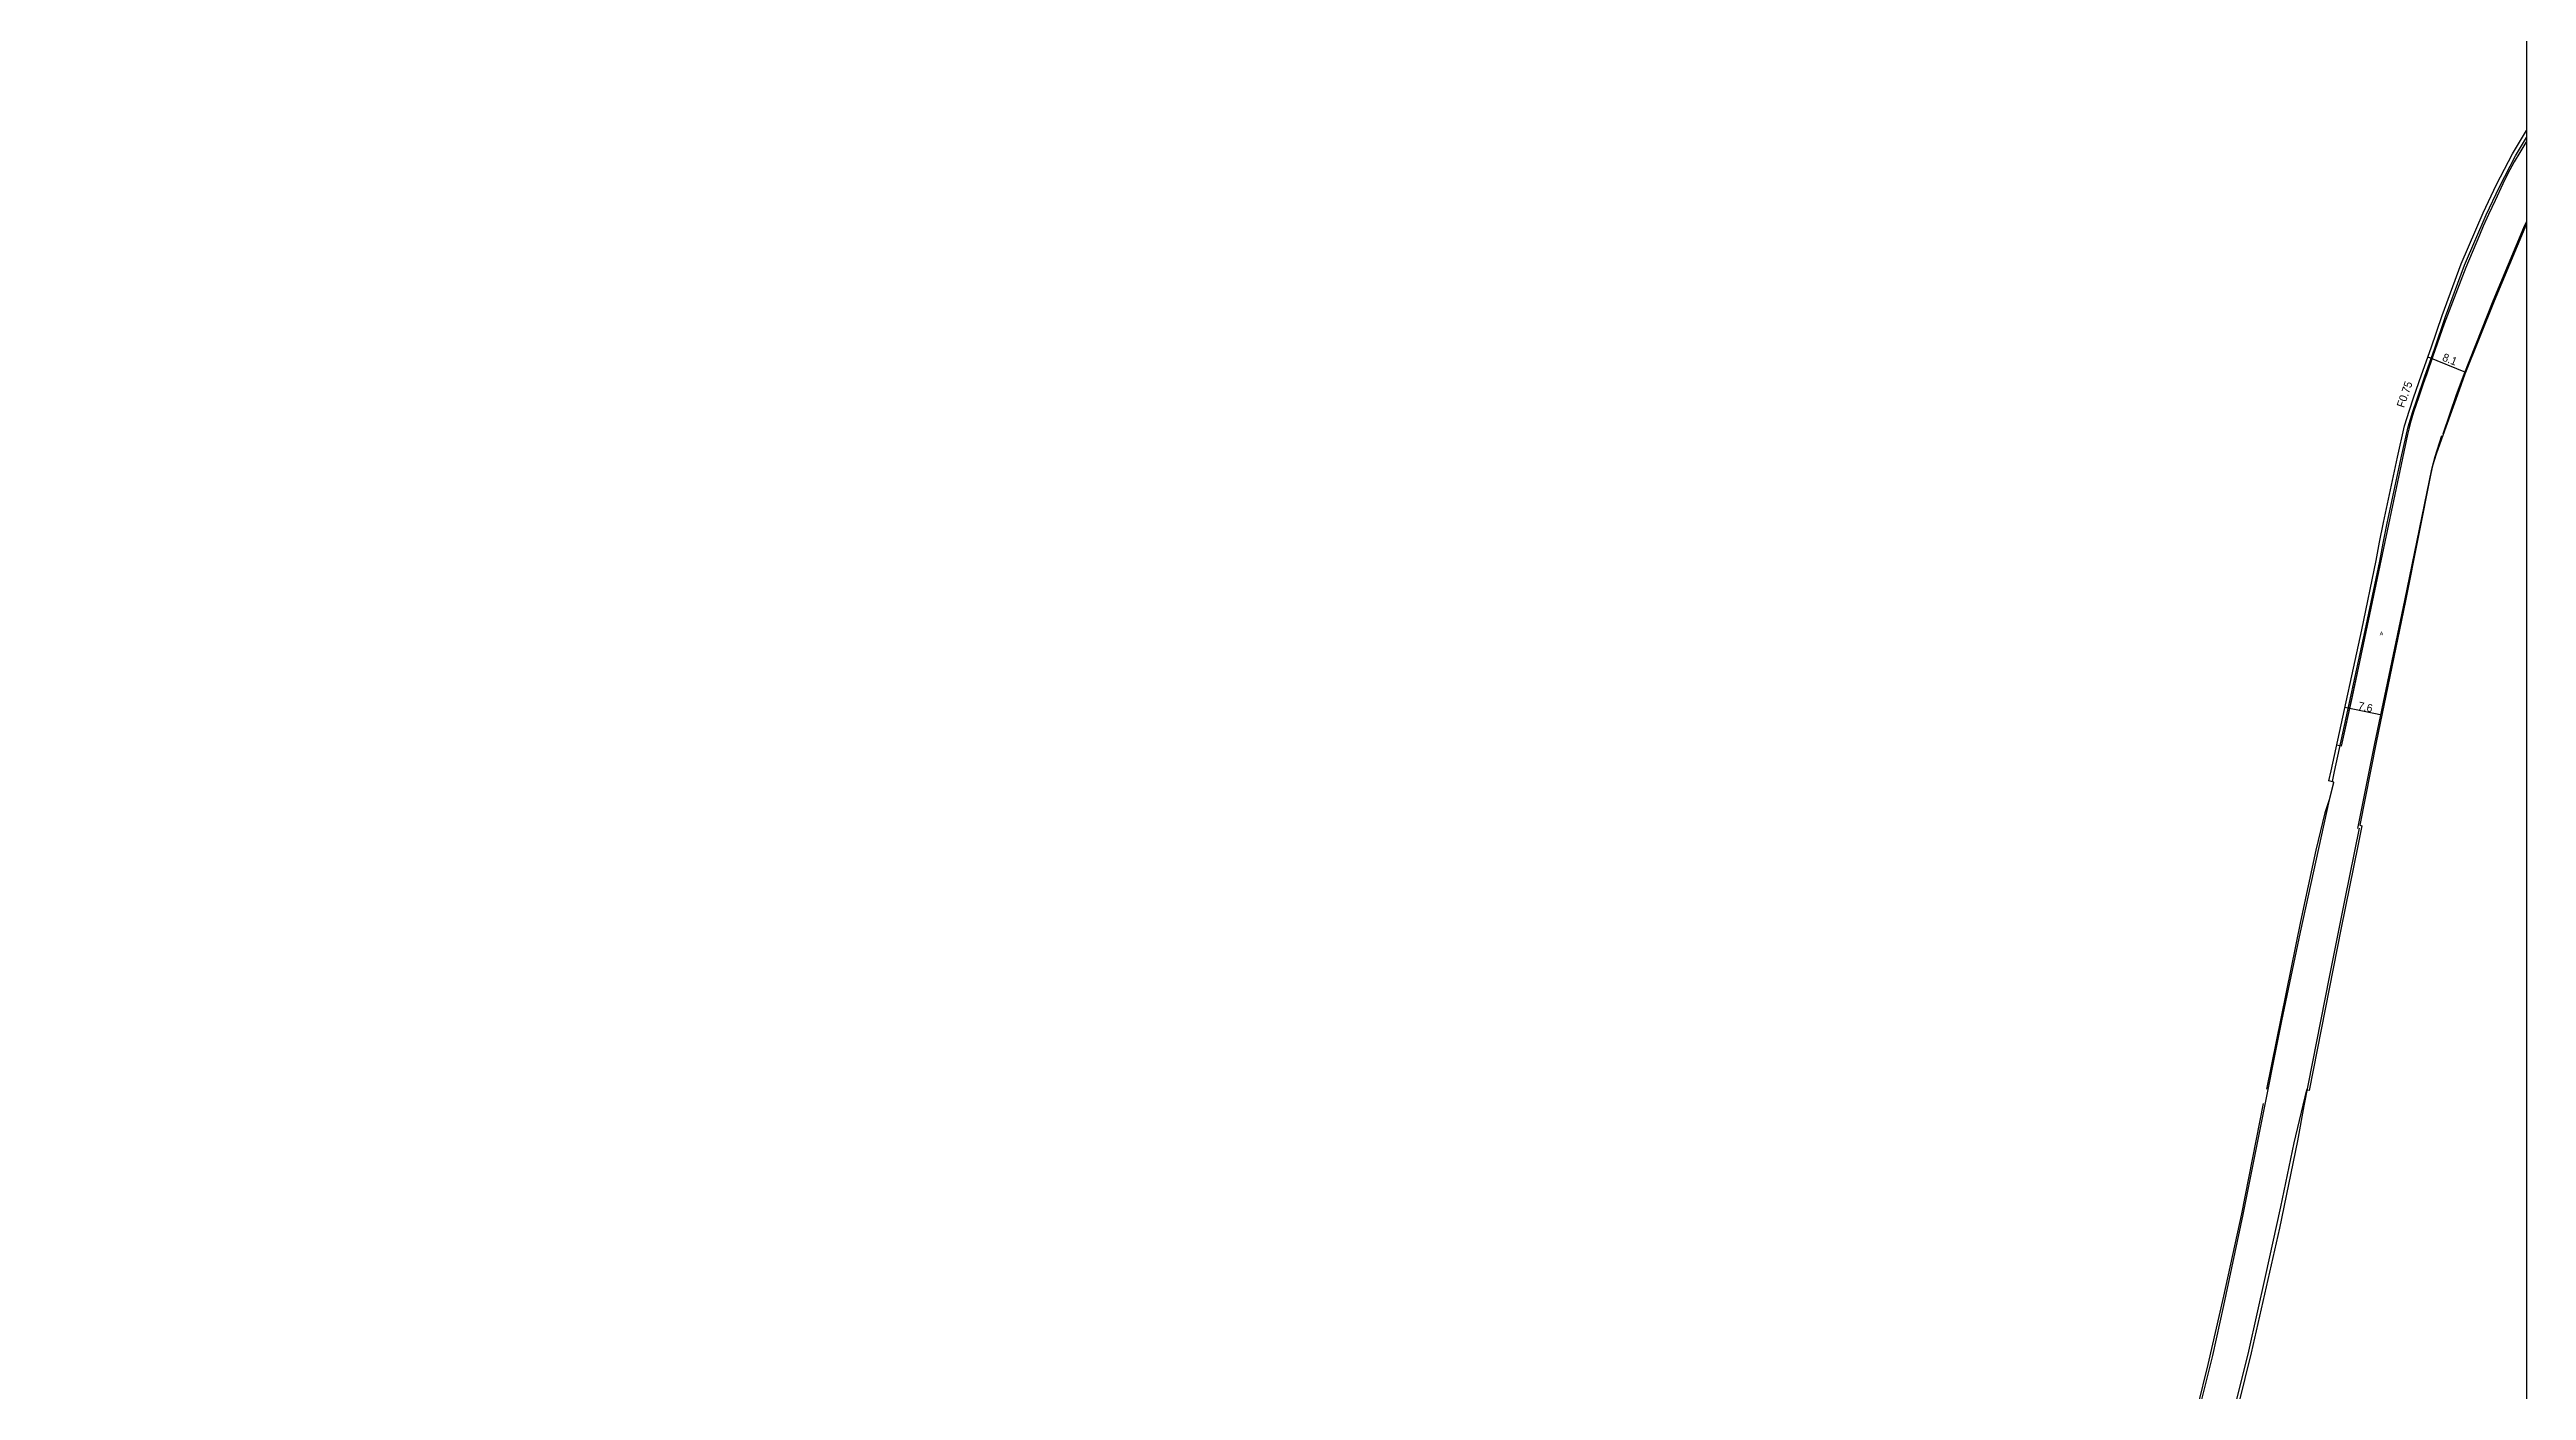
# Model space of a CAD drawing. Header units: metres. Extents: x -16000 to -12000, y -105000 to -102000.
# Drawn here: x -12495.9 to -12000, y -102537.2 to -102268.6 of the extents above; entities that cross this region are included whole.
import ezdxf

# ---------------------------------------------------------------- set-up
doc = ezdxf.new("R2010")
doc.units = ezdxf.units.M
doc.header["$LTSCALE"] = 2.5
for name, color, linetype in [('側溝・桝', 7, 'Continuous'), ('図郭', 7, 'Continuous'), ('幅員', 7, 'Continuous'), ('歩道・分離帯・安全施設', 7, 'Continuous'), ('舗装', 7, 'Continuous'), ('道路', 7, 'Continuous')]:
    doc.layers.add(name, color=color, linetype=linetype)
doc.styles.get("Standard").update_dxf_attribs({"font": ''})
doc.styles.add('YOKO_DECO', font='')
doc.styles.get('Standard').set_extended_font_data('@MS PGothic')
doc.styles.get('YOKO_DECO').set_extended_font_data('MS PGothic')

msp = doc.modelspace()

# ---------------------------------------------------------------- linework, layer by layer
at = {"layer": '側溝・桝'}
msp.add_lwpolyline([(-12038.86, -102415.23), (-12038.4, -102413.23), (-12037.41, -102408.6), (-12032.27, -102384.95), (-12029.37, -102371.06), (-12028.7, -102367.44), (-12027.89, -102363.49), (-12025.11, -102350.39), (-12023.7, -102344.18), (-12022.73, -102341.08), (-12021.89, -102338.57), (-12020.32, -102334.02), (-12018.41, -102328.6), (-12016.2, -102322.09), (-12012.38, -102311.78), (-12008.07, -102301.71), (-12005.4, -102296.08), (-12002.19, -102289.87), (-12000, -102286.21)], dxfattribs=at)
at = {"layer": '図郭'}
msp.add_lwpolyline([(-12800, -102000), (-12000, -102000), (-12000, -102600), (-12800, -102600)], close=True, dxfattribs=at)
at = {"layer": '幅員'}
for points in [[(-12019.74, -102330.15), (-12012.19, -102333.2)], [(-12036.36, -102400.33), (-12028.96, -102401.86)]]:
    msp.add_lwpolyline(points, dxfattribs=at)
at = {"layer": '歩道・分離帯・安全施設'}
for points in [[(-12000, -102286.96), (-12000.14, -102287.19), (-12001.33, -102289.23), (-12002.45, -102291.11), (-12003.77, -102293.57), (-12004.7, -102295.52), (-12006.25, -102298.81), (-12007.62, -102301.66), (-12008.68, -102304), (-12009.42, -102305.77), (-12012.11, -102312.26), (-12016.5, -102323.56), (-12018.74, -102330.03), (-12019.95, -102333.54), (-12020.65, -102335.58), (-12021.62, -102338.36), (-12022.06, -102339.67), (-12022.6, -102341.26), (-12022.93, -102342.34), (-12023.26, -102343.49), (-12023.56, -102344.63), (-12023.83, -102345.68), (-12033.44, -102391.27), (-12037.12, -102408.15), (-12038.02, -102407.92)], [(-12000, -102286.96), (-12000.14, -102287.19), (-12001.33, -102289.23), (-12002.45, -102291.11), (-12003.77, -102293.57), (-12004.7, -102295.52), (-12006.25, -102298.81), (-12007.62, -102301.66), (-12008.68, -102304), (-12009.42, -102305.77), (-12012.11, -102312.26), (-12016.5, -102323.56), (-12018.74, -102330.03), (-12019.95, -102333.54), (-12020.65, -102335.58), (-12021.62, -102338.36), (-12022.06, -102339.67), (-12022.6, -102341.26), (-12022.93, -102342.34), (-12023.26, -102343.49), (-12023.56, -102344.63), (-12023.83, -102345.68), (-12033.44, -102391.27), (-12034.89, -102398.2), (-12037.12, -102408.15)], [(-12016.67, -102345.55), (-12014.01, -102337.71), (-12012.48, -102333.6), (-12006.67, -102318.94), (-12000.5, -102304.24), (-12000, -102303.14)], [(-12033.76, -102424.63), (-12030.37, -102407.57), (-12024.34, -102378.94), (-12018.94, -102352.64), (-12018.31, -102350.11), (-12016.93, -102345.9)], [(-12038.65, -102415.44), (-12039.45, -102418.68), (-12040.34, -102421.49), (-12042.18, -102428.99), (-12045.23, -102443.28), (-12052.07, -102476.81)], [(-12070.92, -102589.63), (-12069.59, -102584.72), (-12068.9, -102582.89), (-12068.49, -102580.48), (-12061.54, -102555.88), (-12055.06, -102529.62), (-12049.41, -102504.68), (-12045.79, -102487.21), (-12044.49, -102480.14), (-12039.41, -102454.37), (-12036.3, -102438.7), (-12033.46, -102424.53)], [(-12052.72, -102479.72), (-12057.02, -102501.82), (-12060.65, -102518.29), (-12063.81, -102531.99), (-12065.88, -102540.36), (-12069.61, -102554.25), (-12069.7, -102554.5), (-12069.9, -102554.67)]]:
    msp.add_lwpolyline(points, dxfattribs=at)
at = {"layer": '道路'}
for points in [[(-12039.45, -102418.89), (-12038.55, -102415.31), (-12039.57, -102415.05), (-12039.12, -102413.07), (-12038.13, -102408.45), (-12032.99, -102384.8), (-12030.09, -102370.92), (-12029.42, -102367.3), (-12028.61, -102363.34), (-12025.82, -102350.23), (-12024.41, -102343.99), (-12023.42, -102340.85), (-12022.59, -102338.34), (-12021.02, -102333.78), (-12019.1, -102328.36), (-12016.9, -102321.84), (-12013.07, -102311.53), (-12008.66, -102301.29), (-12006.02, -102295.64), (-12002.82, -102289.49), (-12000, -102284.78)], [(-12000, -102303.58), (-12000.32, -102304.31), (-12006.46, -102319.03), (-12012.36, -102333.62), (-12013.82, -102337.74), (-12016.74, -102345.91), (-12018.05, -102349.65), (-12018.8, -102351.97), (-12019.15, -102353.53), (-12024.22, -102378.99), (-12030.11, -102407.38), (-12033.36, -102423.98), (-12032.97, -102424.06), (-12033.78, -102428.11), (-12037.12, -102444.55), (-12043.49, -102477.07), (-12044.02, -102476.97), (-12046.56, -102487.58), (-12049.27, -102500.43), (-12052.32, -102514.38), (-12055.65, -102529.31), (-12059.38, -102544.36)], [(-12069.83, -102554.83), (-12069.54, -102554.82), (-12069.32, -102554.7), (-12069.15, -102554.43), (-12065.9, -102542.72), (-12062.8, -102530.21), (-12060.61, -102520.18), (-12056.75, -102501.92), (-12053.41, -102485.25), (-12048.97, -102463.13), (-12045.25, -102445.4), (-12039.45, -102418.89)]]:
    msp.add_lwpolyline(points, dxfattribs=at)

# ---------------------------------------------------------------- texts
at = {"layer": '側溝・桝'}
msp.add_text('F0.75', height=1.6, rotation=71, dxfattribs=at).set_placement((-12024.52, -102340.46))
at = {"layer": '幅員'}
for s, rotation, p in [('8.1', 338, (-12016.98, -102330.85)), ('7.6', 348, (-12033.83, -102400.77))]:
    msp.add_text(s, height=1.6, rotation=rotation, dxfattribs=at).set_placement(p)
at = {"layer": '舗装', "style": 'YOKO_DECO'}
msp.add_text('A', height=0.75, dxfattribs=at).set_placement((-12029.37, -102385.92, 112.72))

doc.saveas('drawing.dxf')
